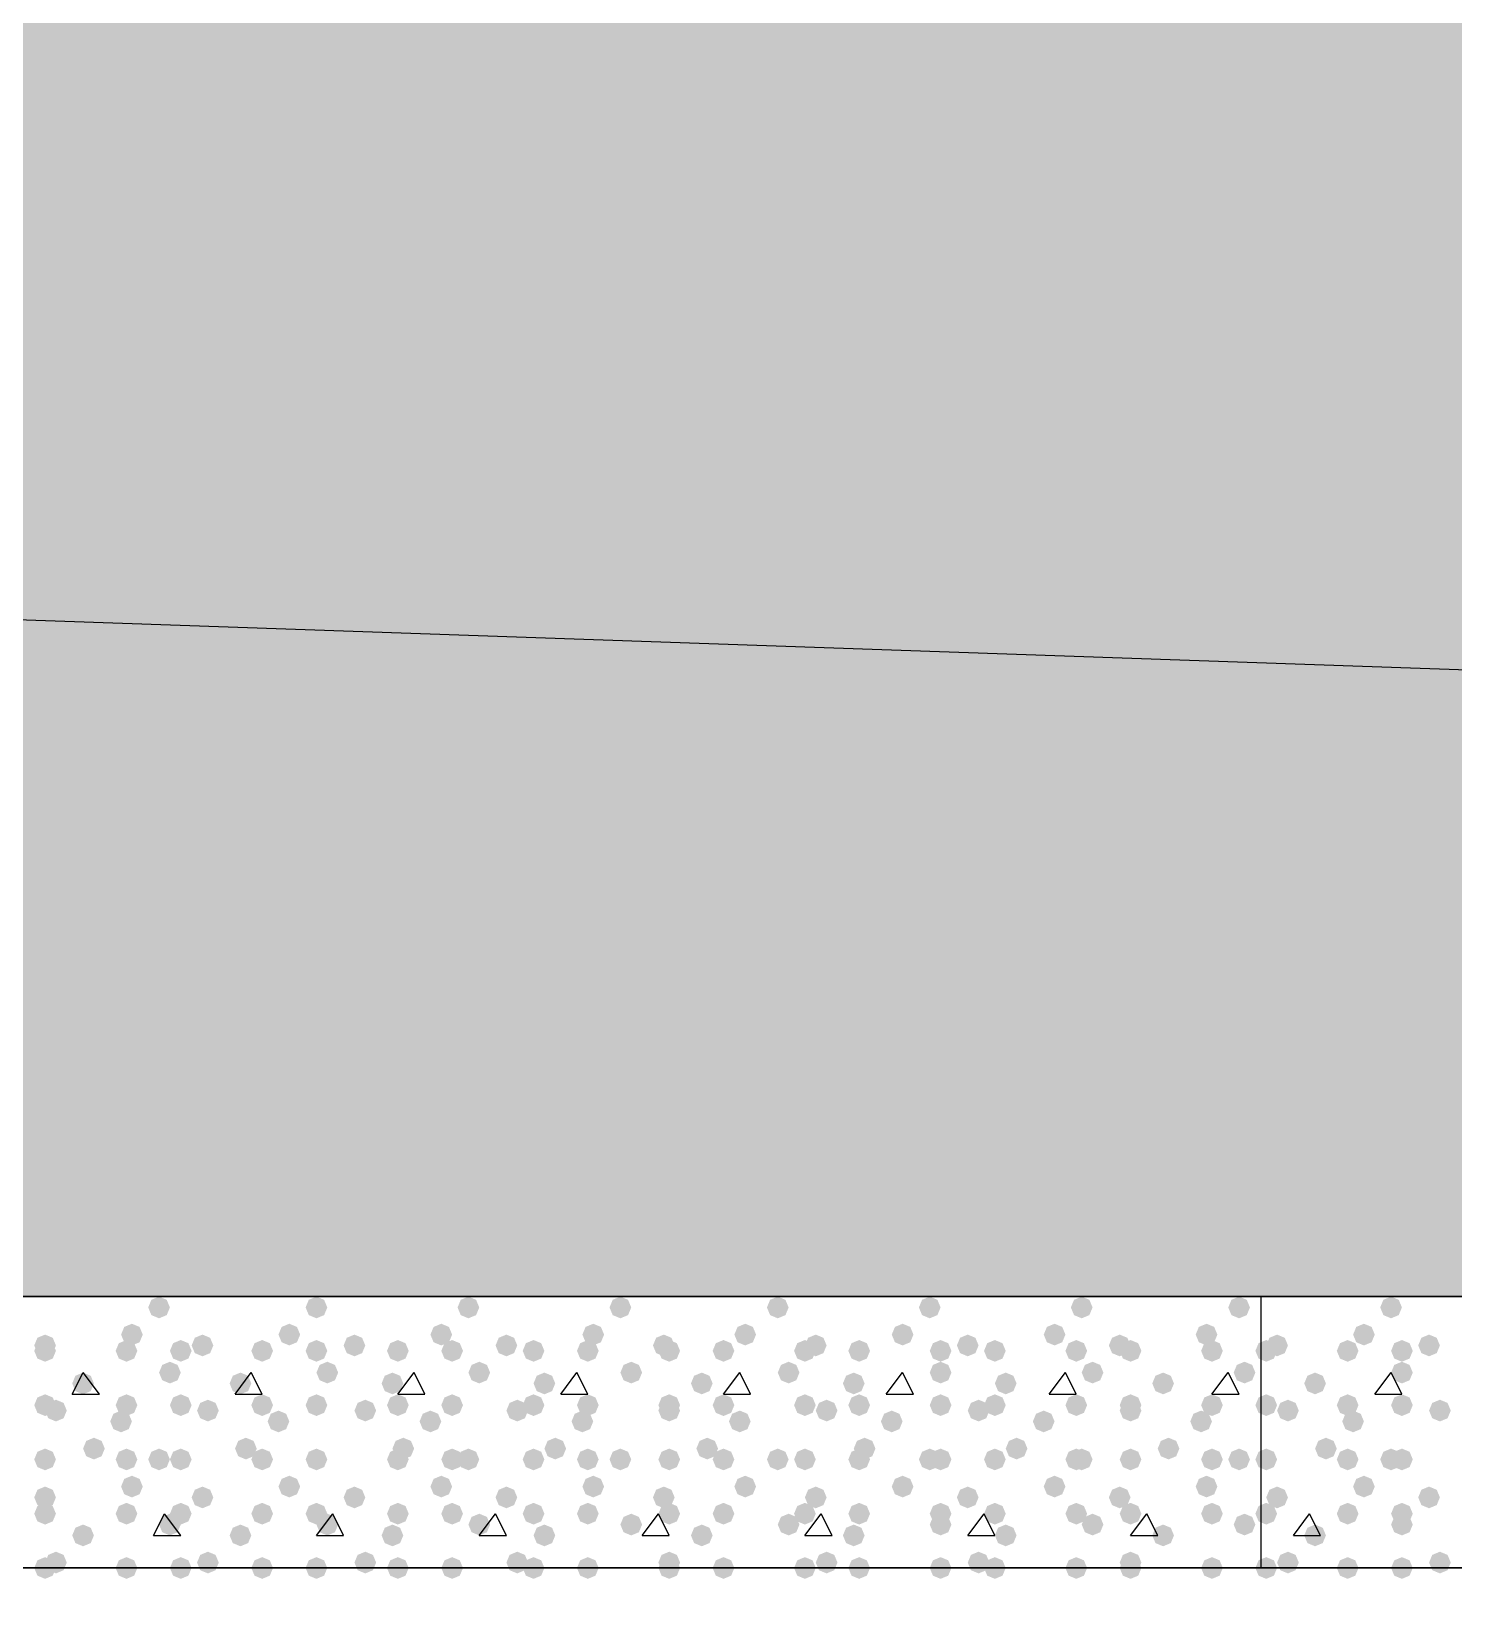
# Model space of a CAD drawing. Header units: millimetres. Extents: x 0 to 420, y 0 to 297.
# Drawn here: x 227.61 to 238.7, y 147.82 to 160.11 of the extents above; entities that cross this region are included whole.
import ezdxf

# ---------------------------------------------------------------- set-up
doc = ezdxf.new("R2010")
doc.units = ezdxf.units.MM
doc.layers.get('0').update_dxf_attribs({"linetype": 'CONTINUOUS'})

msp = doc.modelspace()

# ---------------------------------------------------------------- hatches: boundary and pattern name
at = {"true_color": 0x000008}
h = msp.add_hatch(color=0, dxfattribs=at)
h.paths.add_polyline_path([(379.518333, 162.263667), (33.401, 162.263667), (379.518333, 150.241)], flags=0)
h.paths.add_polyline_path([(33.401, 162.263667), (379.518333, 150.241), (33.401, 150.241)], flags=0)
for points in [[(228.684667, 150.156333), (228.659796, 150.096537), (228.6, 150.071667), (228.540204, 150.096537), (228.515333, 150.156333), (228.540204, 150.216129), (228.6, 150.241), (228.659796, 150.216129)], [(229.912333, 150.156333), (229.887462, 150.096537), (229.827667, 150.071667), (229.767871, 150.096537), (229.743, 150.156333), (229.767871, 150.216129), (229.827667, 150.241), (229.887462, 150.216129)], [(231.097667, 150.156333), (231.072796, 150.096537), (231.013, 150.071667), (230.953204, 150.096537), (230.928333, 150.156333), (230.953204, 150.216129), (231.013, 150.241), (231.072796, 150.216129)], [(232.283, 150.156333), (232.258129, 150.096537), (232.198333, 150.071667), (232.138537, 150.096537), (232.113667, 150.156333), (232.138537, 150.216129), (232.198333, 150.241), (232.258129, 150.216129)], [(233.510667, 150.156333), (233.485796, 150.096537), (233.426, 150.071667), (233.366204, 150.096537), (233.341333, 150.156333), (233.366204, 150.216129), (233.426, 150.241), (233.485796, 150.216129)], [(234.696, 150.156333), (234.671129, 150.096537), (234.611333, 150.071667), (234.551538, 150.096537), (234.526667, 150.156333), (234.551537, 150.216129), (234.611333, 150.241), (234.671129, 150.216129)], [(235.881333, 150.156333), (235.856462, 150.096537), (235.796667, 150.071667), (235.736871, 150.096537), (235.712, 150.156333), (235.736871, 150.216129), (235.796667, 150.241), (235.856462, 150.216129)], [(237.109, 150.156333), (237.084129, 150.096537), (237.024333, 150.071667), (236.964538, 150.096537), (236.939667, 150.156333), (236.964537, 150.216129), (237.024333, 150.241), (237.084129, 150.216129)], [(228.473, 149.944667), (228.448129, 149.884871), (228.388333, 149.86), (228.328537, 149.884871), (228.303667, 149.944667), (228.328537, 150.004462), (228.388333, 150.029333), (228.448129, 150.004463)], [(229.700667, 149.944667), (229.675796, 149.884871), (229.616, 149.86), (229.556204, 149.884871), (229.531333, 149.944667), (229.556204, 150.004462), (229.616, 150.029333), (229.675796, 150.004463)], [(230.886, 149.944667), (230.861129, 149.884871), (230.801333, 149.86), (230.741538, 149.884871), (230.716667, 149.944667), (230.741537, 150.004462), (230.801333, 150.029333), (230.861129, 150.004463)], [(232.071333, 149.944667), (232.046462, 149.884871), (231.986667, 149.86), (231.926871, 149.884871), (231.902, 149.944667), (231.926871, 150.004462), (231.986667, 150.029333), (232.046462, 150.004463)], [(233.256667, 149.944667), (233.231796, 149.884871), (233.172, 149.86), (233.112204, 149.884871), (233.087333, 149.944667), (233.112204, 150.004462), (233.172, 150.029333), (233.231796, 150.004463)], [(234.484333, 149.944667), (234.459463, 149.884871), (234.399667, 149.86), (234.339871, 149.884871), (234.315, 149.944667), (234.339871, 150.004462), (234.399667, 150.029333), (234.459462, 150.004463)], [(235.669667, 149.944667), (235.644796, 149.884871), (235.585, 149.86), (235.525204, 149.884871), (235.500333, 149.944667), (235.525204, 150.004462), (235.585, 150.029333), (235.644796, 150.004463)], [(236.855, 149.944667), (236.830129, 149.884871), (236.770333, 149.86), (236.710538, 149.884871), (236.685667, 149.944667), (236.710537, 150.004462), (236.770333, 150.029333), (236.830129, 150.004463)], [(227.795667, 149.86), (227.770796, 149.800204), (227.711, 149.775333), (227.651204, 149.800204), (227.626333, 149.86), (227.651204, 149.919796), (227.711, 149.944667), (227.770796, 149.919796)], [(227.795667, 149.817667), (227.770796, 149.757871), (227.711, 149.733), (227.651204, 149.757871), (227.626333, 149.817667), (227.651204, 149.877462), (227.711, 149.902333), (227.770796, 149.877463)], [(228.430667, 149.817667), (228.405796, 149.757871), (228.346, 149.733), (228.286204, 149.757871), (228.261333, 149.817667), (228.286204, 149.877462), (228.346, 149.902333), (228.405796, 149.877463)], [(228.854, 149.817667), (228.829129, 149.757871), (228.769333, 149.733), (228.709538, 149.757871), (228.684667, 149.817667), (228.709537, 149.877462), (228.769333, 149.902333), (228.829129, 149.877463)], [(229.023333, 149.86), (228.998462, 149.800204), (228.938667, 149.775333), (228.878871, 149.800204), (228.854, 149.86), (228.878871, 149.919796), (228.938667, 149.944667), (228.998462, 149.919796)], [(229.489, 149.817667), (229.464129, 149.757871), (229.404333, 149.733), (229.344538, 149.757871), (229.319667, 149.817667), (229.344537, 149.877462), (229.404333, 149.902333), (229.464129, 149.877463)], [(229.912333, 149.817667), (229.887462, 149.757871), (229.827667, 149.733), (229.767871, 149.757871), (229.743, 149.817667), (229.767871, 149.877462), (229.827667, 149.902333), (229.887462, 149.877463)], [(230.208667, 149.86), (230.183796, 149.800204), (230.124, 149.775333), (230.064204, 149.800204), (230.039333, 149.86), (230.064204, 149.919796), (230.124, 149.944667), (230.183796, 149.919796)], [(230.547333, 149.817667), (230.522462, 149.757871), (230.462667, 149.733), (230.402871, 149.757871), (230.378, 149.817667), (230.402871, 149.877462), (230.462667, 149.902333), (230.522462, 149.877463)], [(230.970667, 149.817667), (230.945796, 149.757871), (230.886, 149.733), (230.826204, 149.757871), (230.801333, 149.817667), (230.826204, 149.877462), (230.886, 149.902333), (230.945796, 149.877463)], [(231.394, 149.86), (231.369129, 149.800204), (231.309333, 149.775333), (231.249538, 149.800204), (231.224667, 149.86), (231.249537, 149.919796), (231.309333, 149.944667), (231.369129, 149.919796)], [(231.605667, 149.817667), (231.580796, 149.757871), (231.521, 149.733), (231.461204, 149.757871), (231.436333, 149.817667), (231.461204, 149.877462), (231.521, 149.902333), (231.580796, 149.877463)], [(232.029, 149.817667), (232.004129, 149.757871), (231.944333, 149.733), (231.884538, 149.757871), (231.859667, 149.817667), (231.884537, 149.877462), (231.944333, 149.902333), (232.004129, 149.877463)], [(232.621667, 149.86), (232.596796, 149.800204), (232.537, 149.775333), (232.477204, 149.800204), (232.452333, 149.86), (232.477204, 149.919796), (232.537, 149.944667), (232.596796, 149.919796)], [(232.664, 149.817667), (232.639129, 149.757871), (232.579333, 149.733), (232.519538, 149.757871), (232.494667, 149.817667), (232.519537, 149.877462), (232.579333, 149.902333), (232.639129, 149.877463)], [(233.087333, 149.817667), (233.062462, 149.757871), (233.002667, 149.733), (232.942871, 149.757871), (232.918, 149.817667), (232.942871, 149.877462), (233.002667, 149.902333), (233.062462, 149.877463)], [(233.722333, 149.817667), (233.697462, 149.757871), (233.637667, 149.733), (233.577871, 149.757871), (233.553, 149.817667), (233.577871, 149.877462), (233.637667, 149.902333), (233.697462, 149.877463)], [(233.807, 149.86), (233.782129, 149.800204), (233.722333, 149.775333), (233.662537, 149.800204), (233.637667, 149.86), (233.662537, 149.919796), (233.722333, 149.944667), (233.782129, 149.919796)], [(234.145667, 149.817667), (234.120796, 149.757871), (234.061, 149.733), (234.001204, 149.757871), (233.976333, 149.817667), (234.001204, 149.877462), (234.061, 149.902333), (234.120796, 149.877463)], [(234.780667, 149.817667), (234.755796, 149.757871), (234.696, 149.733), (234.636204, 149.757871), (234.611333, 149.817667), (234.636204, 149.877462), (234.696, 149.902333), (234.755796, 149.877463)], [(234.992333, 149.86), (234.967462, 149.800204), (234.907667, 149.775333), (234.847871, 149.800204), (234.823, 149.86), (234.847871, 149.919796), (234.907667, 149.944667), (234.967462, 149.919796)], [(235.204, 149.817667), (235.179129, 149.757871), (235.119333, 149.733), (235.059538, 149.757871), (235.034667, 149.817667), (235.059537, 149.877462), (235.119333, 149.902333), (235.179129, 149.877463)], [(235.839, 149.817667), (235.814129, 149.757871), (235.754333, 149.733), (235.694538, 149.757871), (235.669667, 149.817667), (235.694537, 149.877462), (235.754333, 149.902333), (235.814129, 149.877463)], [(236.177667, 149.86), (236.152796, 149.800204), (236.093, 149.775333), (236.033204, 149.800204), (236.008333, 149.86), (236.033204, 149.919796), (236.093, 149.944667), (236.152796, 149.919796)], [(236.262333, 149.817667), (236.237462, 149.757871), (236.177667, 149.733), (236.117871, 149.757871), (236.093, 149.817667), (236.117871, 149.877462), (236.177667, 149.902333), (236.237462, 149.877463)], [(236.897333, 149.817667), (236.872462, 149.757871), (236.812667, 149.733), (236.752871, 149.757871), (236.728, 149.817667), (236.752871, 149.877462), (236.812667, 149.902333), (236.872462, 149.877463)], [(228.769333, 149.648333), (228.744463, 149.588537), (228.684667, 149.563667), (228.624871, 149.588537), (228.6, 149.648333), (228.624871, 149.708129), (228.684667, 149.733), (228.744462, 149.708129)], [(229.997, 149.648333), (229.972129, 149.588537), (229.912333, 149.563667), (229.852537, 149.588537), (229.827667, 149.648333), (229.852537, 149.708129), (229.912333, 149.733), (229.972129, 149.708129)], [(231.182333, 149.648333), (231.157462, 149.588537), (231.097667, 149.563667), (231.037871, 149.588537), (231.013, 149.648333), (231.037871, 149.708129), (231.097667, 149.733), (231.157462, 149.708129)], [(232.367667, 149.648333), (232.342796, 149.588537), (232.283, 149.563667), (232.223204, 149.588537), (232.198333, 149.648333), (232.223204, 149.708129), (232.283, 149.733), (232.342796, 149.708129)], [(233.595333, 149.648333), (233.570462, 149.588537), (233.510667, 149.563667), (233.450871, 149.588537), (233.426, 149.648333), (233.450871, 149.708129), (233.510667, 149.733), (233.570462, 149.708129)], [(234.780667, 149.648333), (234.755796, 149.588537), (234.696, 149.563667), (234.636204, 149.588537), (234.611333, 149.648333), (234.636204, 149.708129), (234.696, 149.733), (234.755796, 149.708129)], [(235.966, 149.648333), (235.941129, 149.588537), (235.881333, 149.563667), (235.821538, 149.588537), (235.796667, 149.648333), (235.821537, 149.708129), (235.881333, 149.733), (235.941129, 149.708129)], [(237.151333, 149.648333), (237.126462, 149.588537), (237.066667, 149.563667), (237.006871, 149.588537), (236.982, 149.648333), (237.006871, 149.708129), (237.066667, 149.733), (237.126462, 149.708129)], [(228.092, 149.563667), (228.067129, 149.503871), (228.007333, 149.479), (227.947538, 149.503871), (227.922667, 149.563667), (227.947537, 149.623462), (228.007333, 149.648333), (228.067129, 149.623463)], [(229.319667, 149.563667), (229.294796, 149.503871), (229.235, 149.479), (229.175204, 149.503871), (229.150333, 149.563667), (229.175204, 149.623462), (229.235, 149.648333), (229.294796, 149.623463)], [(230.505, 149.563667), (230.480129, 149.503871), (230.420333, 149.479), (230.360538, 149.503871), (230.335667, 149.563667), (230.360537, 149.623462), (230.420333, 149.648333), (230.480129, 149.623463)], [(231.690333, 149.563667), (231.665462, 149.503871), (231.605667, 149.479), (231.545871, 149.503871), (231.521, 149.563667), (231.545871, 149.623462), (231.605667, 149.648333), (231.665462, 149.623463)], [(232.918, 149.563667), (232.893129, 149.503871), (232.833333, 149.479), (232.773538, 149.503871), (232.748667, 149.563667), (232.773537, 149.623462), (232.833333, 149.648333), (232.893129, 149.623463)], [(234.103333, 149.563667), (234.078463, 149.503871), (234.018667, 149.479), (233.958871, 149.503871), (233.934, 149.563667), (233.958871, 149.623462), (234.018667, 149.648333), (234.078462, 149.623463)], [(235.288667, 149.563667), (235.263796, 149.503871), (235.204, 149.479), (235.144204, 149.503871), (235.119333, 149.563667), (235.144204, 149.623462), (235.204, 149.648333), (235.263796, 149.623463)], [(236.516333, 149.563667), (236.491462, 149.503871), (236.431667, 149.479), (236.371871, 149.503871), (236.347, 149.563667), (236.371871, 149.623462), (236.431667, 149.648333), (236.491462, 149.623463)], [(227.795667, 149.394333), (227.770796, 149.334537), (227.711, 149.309667), (227.651204, 149.334537), (227.626333, 149.394333), (227.651204, 149.454129), (227.711, 149.479), (227.770796, 149.454129)], [(228.430667, 149.394333), (228.405796, 149.334537), (228.346, 149.309667), (228.286204, 149.334537), (228.261333, 149.394333), (228.286204, 149.454129), (228.346, 149.479), (228.405796, 149.454129)], [(228.854, 149.394333), (228.829129, 149.334537), (228.769333, 149.309667), (228.709538, 149.334537), (228.684667, 149.394333), (228.709537, 149.454129), (228.769333, 149.479), (228.829129, 149.454129)], [(229.489, 149.394333), (229.464129, 149.334537), (229.404333, 149.309667), (229.344538, 149.334537), (229.319667, 149.394333), (229.344537, 149.454129), (229.404333, 149.479), (229.464129, 149.454129)], [(229.912333, 149.394333), (229.887462, 149.334537), (229.827667, 149.309667), (229.767871, 149.334537), (229.743, 149.394333), (229.767871, 149.454129), (229.827667, 149.479), (229.887462, 149.454129)], [(230.547333, 149.394333), (230.522462, 149.334537), (230.462667, 149.309667), (230.402871, 149.334537), (230.378, 149.394333), (230.402871, 149.454129), (230.462667, 149.479), (230.522462, 149.454129)], [(230.970667, 149.394333), (230.945796, 149.334537), (230.886, 149.309667), (230.826204, 149.334537), (230.801333, 149.394333), (230.826204, 149.454129), (230.886, 149.479), (230.945796, 149.454129)], [(231.605667, 149.394333), (231.580796, 149.334537), (231.521, 149.309667), (231.461204, 149.334537), (231.436333, 149.394333), (231.461204, 149.454129), (231.521, 149.479), (231.580796, 149.454129)], [(232.029, 149.394333), (232.004129, 149.334537), (231.944333, 149.309667), (231.884538, 149.334537), (231.859667, 149.394333), (231.884537, 149.454129), (231.944333, 149.479), (232.004129, 149.454129)], [(232.664, 149.394333), (232.639129, 149.334537), (232.579333, 149.309667), (232.519538, 149.334537), (232.494667, 149.394333), (232.519537, 149.454129), (232.579333, 149.479), (232.639129, 149.454129)], [(233.087333, 149.394333), (233.062462, 149.334537), (233.002667, 149.309667), (232.942871, 149.334537), (232.918, 149.394333), (232.942871, 149.454129), (233.002667, 149.479), (233.062462, 149.454129)], [(233.722333, 149.394333), (233.697462, 149.334537), (233.637667, 149.309667), (233.577871, 149.334537), (233.553, 149.394333), (233.577871, 149.454129), (233.637667, 149.479), (233.697462, 149.454129)], [(234.145667, 149.394333), (234.120796, 149.334537), (234.061, 149.309667), (234.001204, 149.334537), (233.976333, 149.394333), (234.001204, 149.454129), (234.061, 149.479), (234.120796, 149.454129)], [(234.780667, 149.394333), (234.755796, 149.334537), (234.696, 149.309667), (234.636204, 149.334537), (234.611333, 149.394333), (234.636204, 149.454129), (234.696, 149.479), (234.755796, 149.454129)], [(235.204, 149.394333), (235.179129, 149.334537), (235.119333, 149.309667), (235.059538, 149.334537), (235.034667, 149.394333), (235.059537, 149.454129), (235.119333, 149.479), (235.179129, 149.454129)], [(235.839, 149.394333), (235.814129, 149.334537), (235.754333, 149.309667), (235.694538, 149.334537), (235.669667, 149.394333), (235.694537, 149.454129), (235.754333, 149.479), (235.814129, 149.454129)], [(236.262333, 149.394333), (236.237462, 149.334537), (236.177667, 149.309667), (236.117871, 149.334537), (236.093, 149.394333), (236.117871, 149.454129), (236.177667, 149.479), (236.237462, 149.454129)], [(236.897333, 149.394333), (236.872462, 149.334537), (236.812667, 149.309667), (236.752871, 149.334537), (236.728, 149.394333), (236.752871, 149.454129), (236.812667, 149.479), (236.872462, 149.454129)], [(227.880333, 149.352), (227.855462, 149.292204), (227.795667, 149.267333), (227.735871, 149.292204), (227.711, 149.352), (227.735871, 149.411796), (227.795667, 149.436667), (227.855462, 149.411796)], [(228.388333, 149.267333), (228.363463, 149.207537), (228.303667, 149.182667), (228.243871, 149.207537), (228.219, 149.267333), (228.243871, 149.327129), (228.303667, 149.352), (228.363462, 149.327129)], [(229.065667, 149.352), (229.040796, 149.292204), (228.981, 149.267333), (228.921204, 149.292204), (228.896333, 149.352), (228.921204, 149.411796), (228.981, 149.436667), (229.040796, 149.411796)], [(229.616, 149.267333), (229.591129, 149.207537), (229.531333, 149.182667), (229.471538, 149.207537), (229.446667, 149.267333), (229.471537, 149.327129), (229.531333, 149.352), (229.591129, 149.327129)], [(230.293333, 149.352), (230.268463, 149.292204), (230.208667, 149.267333), (230.148871, 149.292204), (230.124, 149.352), (230.148871, 149.411796), (230.208667, 149.436667), (230.268462, 149.411796)], [(230.801333, 149.267333), (230.776462, 149.207537), (230.716667, 149.182667), (230.656871, 149.207537), (230.632, 149.267333), (230.656871, 149.327129), (230.716667, 149.352), (230.776462, 149.327129)], [(231.478667, 149.352), (231.453796, 149.292204), (231.394, 149.267333), (231.334204, 149.292204), (231.309333, 149.352), (231.334204, 149.411796), (231.394, 149.436667), (231.453796, 149.411796)], [(231.986667, 149.267333), (231.961796, 149.207537), (231.902, 149.182667), (231.842204, 149.207537), (231.817333, 149.267333), (231.842204, 149.327129), (231.902, 149.352), (231.961796, 149.327129)], [(232.664, 149.352), (232.639129, 149.292204), (232.579333, 149.267333), (232.519538, 149.292204), (232.494667, 149.352), (232.519537, 149.411796), (232.579333, 149.436667), (232.639129, 149.411796)], [(233.214333, 149.267333), (233.189462, 149.207537), (233.129667, 149.182667), (233.069871, 149.207537), (233.045, 149.267333), (233.069871, 149.327129), (233.129667, 149.352), (233.189462, 149.327129)], [(233.891667, 149.352), (233.866796, 149.292204), (233.807, 149.267333), (233.747204, 149.292204), (233.722333, 149.352), (233.747204, 149.411796), (233.807, 149.436667), (233.866796, 149.411796)], [(234.399667, 149.267333), (234.374796, 149.207537), (234.315, 149.182667), (234.255204, 149.207537), (234.230333, 149.267333), (234.255204, 149.327129), (234.315, 149.352), (234.374796, 149.327129)], [(235.077, 149.352), (235.052129, 149.292204), (234.992333, 149.267333), (234.932538, 149.292204), (234.907667, 149.352), (234.932537, 149.411796), (234.992333, 149.436667), (235.052129, 149.411796)], [(235.585, 149.267333), (235.560129, 149.207537), (235.500333, 149.182667), (235.440538, 149.207537), (235.415667, 149.267333), (235.440537, 149.327129), (235.500333, 149.352), (235.560129, 149.327129)], [(236.262333, 149.352), (236.237462, 149.292204), (236.177667, 149.267333), (236.117871, 149.292204), (236.093, 149.352), (236.117871, 149.411796), (236.177667, 149.436667), (236.237462, 149.411796)], [(236.812667, 149.267333), (236.787796, 149.207537), (236.728, 149.182667), (236.668204, 149.207537), (236.643333, 149.267333), (236.668204, 149.327129), (236.728, 149.352), (236.787796, 149.327129)], [(228.176667, 149.055667), (228.151796, 148.995871), (228.092, 148.971), (228.032204, 148.995871), (228.007333, 149.055667), (228.032204, 149.115462), (228.092, 149.140333), (228.151796, 149.115463)], [(229.362, 149.055667), (229.337129, 148.995871), (229.277333, 148.971), (229.217537, 148.995871), (229.192667, 149.055667), (229.217537, 149.115462), (229.277333, 149.140333), (229.337129, 149.115463)], [(230.589667, 149.055667), (230.564796, 148.995871), (230.505, 148.971), (230.445204, 148.995871), (230.420333, 149.055667), (230.445204, 149.115462), (230.505, 149.140333), (230.564796, 149.115463)], [(231.775, 149.055667), (231.750129, 148.995871), (231.690333, 148.971), (231.630538, 148.995871), (231.605667, 149.055667), (231.630537, 149.115462), (231.690333, 149.140333), (231.750129, 149.115463)], [(232.960333, 149.055667), (232.935462, 148.995871), (232.875667, 148.971), (232.815871, 148.995871), (232.791, 149.055667), (232.815871, 149.115462), (232.875667, 149.140333), (232.935462, 149.115463)], [(234.188, 149.055667), (234.163129, 148.995871), (234.103333, 148.971), (234.043538, 148.995871), (234.018667, 149.055667), (234.043537, 149.115462), (234.103333, 149.140333), (234.163129, 149.115463)], [(235.373333, 149.055667), (235.348462, 148.995871), (235.288667, 148.971), (235.228871, 148.995871), (235.204, 149.055667), (235.228871, 149.115462), (235.288667, 149.140333), (235.348462, 149.115463)], [(236.558667, 149.055667), (236.533796, 148.995871), (236.474, 148.971), (236.414204, 148.995871), (236.389333, 149.055667), (236.414204, 149.115462), (236.474, 149.140333), (236.533796, 149.115463)], [(227.795667, 148.971), (227.770796, 148.911204), (227.711, 148.886333), (227.651204, 148.911204), (227.626333, 148.971), (227.651204, 149.030796), (227.711, 149.055667), (227.770796, 149.030796)], [(228.430667, 148.971), (228.405796, 148.911204), (228.346, 148.886333), (228.286204, 148.911204), (228.261333, 148.971), (228.286204, 149.030796), (228.346, 149.055667), (228.405796, 149.030796)], [(228.684667, 148.971), (228.659796, 148.911204), (228.6, 148.886333), (228.540204, 148.911204), (228.515333, 148.971), (228.540204, 149.030796), (228.6, 149.055667), (228.659796, 149.030796)], [(228.854, 148.971), (228.829129, 148.911204), (228.769333, 148.886333), (228.709538, 148.911204), (228.684667, 148.971), (228.709537, 149.030796), (228.769333, 149.055667), (228.829129, 149.030796)], [(229.489, 148.971), (229.464129, 148.911204), (229.404333, 148.886333), (229.344538, 148.911204), (229.319667, 148.971), (229.344537, 149.030796), (229.404333, 149.055667), (229.464129, 149.030796)], [(229.912333, 148.971), (229.887462, 148.911204), (229.827667, 148.886333), (229.767871, 148.911204), (229.743, 148.971), (229.767871, 149.030796), (229.827667, 149.055667), (229.887462, 149.030796)], [(229.912333, 148.971), (229.887462, 148.911204), (229.827667, 148.886333), (229.767871, 148.911204), (229.743, 148.971), (229.767871, 149.030796), (229.827667, 149.055667), (229.887462, 149.030796)], [(230.547333, 148.971), (230.522462, 148.911204), (230.462667, 148.886333), (230.402871, 148.911204), (230.378, 148.971), (230.402871, 149.030796), (230.462667, 149.055667), (230.522462, 149.030796)], [(230.970667, 148.971), (230.945796, 148.911204), (230.886, 148.886333), (230.826204, 148.911204), (230.801333, 148.971), (230.826204, 149.030796), (230.886, 149.055667), (230.945796, 149.030796)], [(231.097667, 148.971), (231.072796, 148.911204), (231.013, 148.886333), (230.953204, 148.911204), (230.928333, 148.971), (230.953204, 149.030796), (231.013, 149.055667), (231.072796, 149.030796)], [(231.605667, 148.971), (231.580796, 148.911204), (231.521, 148.886333), (231.461204, 148.911204), (231.436333, 148.971), (231.461204, 149.030796), (231.521, 149.055667), (231.580796, 149.030796)], [(232.029, 148.971), (232.004129, 148.911204), (231.944333, 148.886333), (231.884538, 148.911204), (231.859667, 148.971), (231.884537, 149.030796), (231.944333, 149.055667), (232.004129, 149.030796)], [(232.283, 148.971), (232.258129, 148.911204), (232.198333, 148.886333), (232.138537, 148.911204), (232.113667, 148.971), (232.138537, 149.030796), (232.198333, 149.055667), (232.258129, 149.030796)], [(232.664, 148.971), (232.639129, 148.911204), (232.579333, 148.886333), (232.519538, 148.911204), (232.494667, 148.971), (232.519537, 149.030796), (232.579333, 149.055667), (232.639129, 149.030796)], [(233.087333, 148.971), (233.062462, 148.911204), (233.002667, 148.886333), (232.942871, 148.911204), (232.918, 148.971), (232.942871, 149.030796), (233.002667, 149.055667), (233.062462, 149.030796)], [(233.510667, 148.971), (233.485796, 148.911204), (233.426, 148.886333), (233.366204, 148.911204), (233.341333, 148.971), (233.366204, 149.030796), (233.426, 149.055667), (233.485796, 149.030796)], [(233.722333, 148.971), (233.697462, 148.911204), (233.637667, 148.886333), (233.577871, 148.911204), (233.553, 148.971), (233.577871, 149.030796), (233.637667, 149.055667), (233.697462, 149.030796)], [(234.145667, 148.971), (234.120796, 148.911204), (234.061, 148.886333), (234.001204, 148.911204), (233.976333, 148.971), (234.001204, 149.030796), (234.061, 149.055667), (234.120796, 149.030796)], [(234.696, 148.971), (234.671129, 148.911204), (234.611333, 148.886333), (234.551538, 148.911204), (234.526667, 148.971), (234.551537, 149.030796), (234.611333, 149.055667), (234.671129, 149.030796)], [(234.780667, 148.971), (234.755796, 148.911204), (234.696, 148.886333), (234.636204, 148.911204), (234.611333, 148.971), (234.636204, 149.030796), (234.696, 149.055667), (234.755796, 149.030796)], [(235.204, 148.971), (235.179129, 148.911204), (235.119333, 148.886333), (235.059538, 148.911204), (235.034667, 148.971), (235.059537, 149.030796), (235.119333, 149.055667), (235.179129, 149.030796)], [(235.839, 148.971), (235.814129, 148.911204), (235.754333, 148.886333), (235.694538, 148.911204), (235.669667, 148.971), (235.694537, 149.030796), (235.754333, 149.055667), (235.814129, 149.030796)], [(235.881333, 148.971), (235.856462, 148.911204), (235.796667, 148.886333), (235.736871, 148.911204), (235.712, 148.971), (235.736871, 149.030796), (235.796667, 149.055667), (235.856462, 149.030796)], [(236.262333, 148.971), (236.237462, 148.911204), (236.177667, 148.886333), (236.117871, 148.911204), (236.093, 148.971), (236.117871, 149.030796), (236.177667, 149.055667), (236.237462, 149.030796)], [(236.897333, 148.971), (236.872462, 148.911204), (236.812667, 148.886333), (236.752871, 148.911204), (236.728, 148.971), (236.752871, 149.030796), (236.812667, 149.055667), (236.872462, 149.030796)], [(237.109, 148.971), (237.084129, 148.911204), (237.024333, 148.886333), (236.964538, 148.911204), (236.939667, 148.971), (236.964537, 149.030796), (237.024333, 149.055667), (237.084129, 149.030796)], [(227.795667, 148.674667), (227.770796, 148.614871), (227.711, 148.59), (227.651204, 148.614871), (227.626333, 148.674667), (227.651204, 148.734462), (227.711, 148.759333), (227.770796, 148.734463)], [(228.473, 148.759333), (228.448129, 148.699537), (228.388333, 148.674667), (228.328537, 148.699537), (228.303667, 148.759333), (228.328537, 148.819129), (228.388333, 148.844), (228.448129, 148.819129)], [(229.023333, 148.674667), (228.998462, 148.614871), (228.938667, 148.59), (228.878871, 148.614871), (228.854, 148.674667), (228.878871, 148.734462), (228.938667, 148.759333), (228.998462, 148.734463)], [(229.700667, 148.759333), (229.675796, 148.699537), (229.616, 148.674667), (229.556204, 148.699537), (229.531333, 148.759333), (229.556204, 148.819129), (229.616, 148.844), (229.675796, 148.819129)], [(230.208667, 148.674667), (230.183796, 148.614871), (230.124, 148.59), (230.064204, 148.614871), (230.039333, 148.674667), (230.064204, 148.734462), (230.124, 148.759333), (230.183796, 148.734463)], [(230.886, 148.759333), (230.861129, 148.699537), (230.801333, 148.674667), (230.741538, 148.699537), (230.716667, 148.759333), (230.741537, 148.819129), (230.801333, 148.844), (230.861129, 148.819129)], [(231.394, 148.674667), (231.369129, 148.614871), (231.309333, 148.59), (231.249538, 148.614871), (231.224667, 148.674667), (231.249537, 148.734462), (231.309333, 148.759333), (231.369129, 148.734463)], [(232.071333, 148.759333), (232.046462, 148.699537), (231.986667, 148.674667), (231.926871, 148.699537), (231.902, 148.759333), (231.926871, 148.819129), (231.986667, 148.844), (232.046462, 148.819129)], [(232.621667, 148.674667), (232.596796, 148.614871), (232.537, 148.59), (232.477204, 148.614871), (232.452333, 148.674667), (232.477204, 148.734462), (232.537, 148.759333), (232.596796, 148.734463)], [(233.256667, 148.759333), (233.231796, 148.699537), (233.172, 148.674667), (233.112204, 148.699537), (233.087333, 148.759333), (233.112204, 148.819129), (233.172, 148.844), (233.231796, 148.819129)], [(233.807, 148.674667), (233.782129, 148.614871), (233.722333, 148.59), (233.662537, 148.614871), (233.637667, 148.674667), (233.662537, 148.734462), (233.722333, 148.759333), (233.782129, 148.734463)], [(234.484333, 148.759333), (234.459463, 148.699537), (234.399667, 148.674667), (234.339871, 148.699537), (234.315, 148.759333), (234.339871, 148.819129), (234.399667, 148.844), (234.459462, 148.819129)], [(234.992333, 148.674667), (234.967462, 148.614871), (234.907667, 148.59), (234.847871, 148.614871), (234.823, 148.674667), (234.847871, 148.734462), (234.907667, 148.759333), (234.967462, 148.734463)], [(235.669667, 148.759333), (235.644796, 148.699537), (235.585, 148.674667), (235.525204, 148.699537), (235.500333, 148.759333), (235.525204, 148.819129), (235.585, 148.844), (235.644796, 148.819129)], [(236.177667, 148.674667), (236.152796, 148.614871), (236.093, 148.59), (236.033204, 148.614871), (236.008333, 148.674667), (236.033204, 148.734462), (236.093, 148.759333), (236.152796, 148.734463)], [(236.855, 148.759333), (236.830129, 148.699537), (236.770333, 148.674667), (236.710538, 148.699537), (236.685667, 148.759333), (236.710537, 148.819129), (236.770333, 148.844), (236.830129, 148.819129)], [(227.795667, 148.547667), (227.770796, 148.487871), (227.711, 148.463), (227.651204, 148.487871), (227.626333, 148.547667), (227.651204, 148.607462), (227.711, 148.632333), (227.770796, 148.607463)], [(228.430667, 148.547667), (228.405796, 148.487871), (228.346, 148.463), (228.286204, 148.487871), (228.261333, 148.547667), (228.286204, 148.607462), (228.346, 148.632333), (228.405796, 148.607463)], [(228.854, 148.547667), (228.829129, 148.487871), (228.769333, 148.463), (228.709538, 148.487871), (228.684667, 148.547667), (228.709537, 148.607462), (228.769333, 148.632333), (228.829129, 148.607463)], [(229.489, 148.547667), (229.464129, 148.487871), (229.404333, 148.463), (229.344538, 148.487871), (229.319667, 148.547667), (229.344537, 148.607462), (229.404333, 148.632333), (229.464129, 148.607463)], [(229.912333, 148.547667), (229.887462, 148.487871), (229.827667, 148.463), (229.767871, 148.487871), (229.743, 148.547667), (229.767871, 148.607462), (229.827667, 148.632333), (229.887462, 148.607463)], [(230.547333, 148.547667), (230.522462, 148.487871), (230.462667, 148.463), (230.402871, 148.487871), (230.378, 148.547667), (230.402871, 148.607462), (230.462667, 148.632333), (230.522462, 148.607463)], [(230.970667, 148.547667), (230.945796, 148.487871), (230.886, 148.463), (230.826204, 148.487871), (230.801333, 148.547667), (230.826204, 148.607462), (230.886, 148.632333), (230.945796, 148.607463)], [(231.605667, 148.547667), (231.580796, 148.487871), (231.521, 148.463), (231.461204, 148.487871), (231.436333, 148.547667), (231.461204, 148.607462), (231.521, 148.632333), (231.580796, 148.607463)], [(232.029, 148.547667), (232.004129, 148.487871), (231.944333, 148.463), (231.884538, 148.487871), (231.859667, 148.547667), (231.884537, 148.607462), (231.944333, 148.632333), (232.004129, 148.607463)], [(232.664, 148.547667), (232.639129, 148.487871), (232.579333, 148.463), (232.519538, 148.487871), (232.494667, 148.547667), (232.519537, 148.607462), (232.579333, 148.632333), (232.639129, 148.607463)], [(233.087333, 148.547667), (233.062462, 148.487871), (233.002667, 148.463), (232.942871, 148.487871), (232.918, 148.547667), (232.942871, 148.607462), (233.002667, 148.632333), (233.062462, 148.607463)], [(233.722333, 148.547667), (233.697462, 148.487871), (233.637667, 148.463), (233.577871, 148.487871), (233.553, 148.547667), (233.577871, 148.607462), (233.637667, 148.632333), (233.697462, 148.607463)], [(234.145667, 148.547667), (234.120796, 148.487871), (234.061, 148.463), (234.001204, 148.487871), (233.976333, 148.547667), (234.001204, 148.607462), (234.061, 148.632333), (234.120796, 148.607463)], [(234.780667, 148.547667), (234.755796, 148.487871), (234.696, 148.463), (234.636204, 148.487871), (234.611333, 148.547667), (234.636204, 148.607462), (234.696, 148.632333), (234.755796, 148.607463)], [(235.204, 148.547667), (235.179129, 148.487871), (235.119333, 148.463), (235.059538, 148.487871), (235.034667, 148.547667), (235.059537, 148.607462), (235.119333, 148.632333), (235.179129, 148.607463)], [(235.839, 148.547667), (235.814129, 148.487871), (235.754333, 148.463), (235.694538, 148.487871), (235.669667, 148.547667), (235.694537, 148.607462), (235.754333, 148.632333), (235.814129, 148.607463)], [(236.262333, 148.547667), (236.237462, 148.487871), (236.177667, 148.463), (236.117871, 148.487871), (236.093, 148.547667), (236.117871, 148.607462), (236.177667, 148.632333), (236.237462, 148.607463)], [(236.897333, 148.547667), (236.872462, 148.487871), (236.812667, 148.463), (236.752871, 148.487871), (236.728, 148.547667), (236.752871, 148.607462), (236.812667, 148.632333), (236.872462, 148.607463)], [(228.769333, 148.463), (228.744463, 148.403204), (228.684667, 148.378333), (228.624871, 148.403204), (228.6, 148.463), (228.624871, 148.522796), (228.684667, 148.547667), (228.744462, 148.522796)], [(229.997, 148.463), (229.972129, 148.403204), (229.912333, 148.378333), (229.852537, 148.403204), (229.827667, 148.463), (229.852537, 148.522796), (229.912333, 148.547667), (229.972129, 148.522796)], [(231.182333, 148.463), (231.157462, 148.403204), (231.097667, 148.378333), (231.037871, 148.403204), (231.013, 148.463), (231.037871, 148.522796), (231.097667, 148.547667), (231.157462, 148.522796)], [(232.367667, 148.463), (232.342796, 148.403204), (232.283, 148.378333), (232.223204, 148.403204), (232.198333, 148.463), (232.223204, 148.522796), (232.283, 148.547667), (232.342796, 148.522796)], [(233.595333, 148.463), (233.570462, 148.403204), (233.510667, 148.378333), (233.450871, 148.403204), (233.426, 148.463), (233.450871, 148.522796), (233.510667, 148.547667), (233.570462, 148.522796)], [(234.780667, 148.463), (234.755796, 148.403204), (234.696, 148.378333), (234.636204, 148.403204), (234.611333, 148.463), (234.636204, 148.522796), (234.696, 148.547667), (234.755796, 148.522796)], [(235.966, 148.463), (235.941129, 148.403204), (235.881333, 148.378333), (235.821538, 148.403204), (235.796667, 148.463), (235.821537, 148.522796), (235.881333, 148.547667), (235.941129, 148.522796)], [(237.151333, 148.463), (237.126462, 148.403204), (237.066667, 148.378333), (237.006871, 148.403204), (236.982, 148.463), (237.006871, 148.522796), (237.066667, 148.547667), (237.126462, 148.522796)], [(228.092, 148.378333), (228.067129, 148.318537), (228.007333, 148.293667), (227.947538, 148.318537), (227.922667, 148.378333), (227.947537, 148.438129), (228.007333, 148.463), (228.067129, 148.438129)], [(229.319667, 148.378333), (229.294796, 148.318537), (229.235, 148.293667), (229.175204, 148.318537), (229.150333, 148.378333), (229.175204, 148.438129), (229.235, 148.463), (229.294796, 148.438129)], [(230.505, 148.378333), (230.480129, 148.318537), (230.420333, 148.293667), (230.360538, 148.318537), (230.335667, 148.378333), (230.360537, 148.438129), (230.420333, 148.463), (230.480129, 148.438129)], [(231.690333, 148.378333), (231.665462, 148.318537), (231.605667, 148.293667), (231.545871, 148.318537), (231.521, 148.378333), (231.545871, 148.438129), (231.605667, 148.463), (231.665462, 148.438129)], [(232.918, 148.378333), (232.893129, 148.318537), (232.833333, 148.293667), (232.773538, 148.318537), (232.748667, 148.378333), (232.773537, 148.438129), (232.833333, 148.463), (232.893129, 148.438129)], [(234.103333, 148.378333), (234.078463, 148.318537), (234.018667, 148.293667), (233.958871, 148.318537), (233.934, 148.378333), (233.958871, 148.438129), (234.018667, 148.463), (234.078462, 148.438129)], [(235.288667, 148.378333), (235.263796, 148.318537), (235.204, 148.293667), (235.144204, 148.318537), (235.119333, 148.378333), (235.144204, 148.438129), (235.204, 148.463), (235.263796, 148.438129)], [(236.516333, 148.378333), (236.491462, 148.318537), (236.431667, 148.293667), (236.371871, 148.318537), (236.347, 148.378333), (236.371871, 148.438129), (236.431667, 148.463), (236.491462, 148.438129)], [(227.880333, 148.166667), (227.855462, 148.106871), (227.795667, 148.082), (227.735871, 148.106871), (227.711, 148.166667), (227.735871, 148.226462), (227.795667, 148.251333), (227.855462, 148.226463)], [(229.065667, 148.166667), (229.040796, 148.106871), (228.981, 148.082), (228.921204, 148.106871), (228.896333, 148.166667), (228.921204, 148.226462), (228.981, 148.251333), (229.040796, 148.226463)], [(230.293333, 148.166667), (230.268463, 148.106871), (230.208667, 148.082), (230.148871, 148.106871), (230.124, 148.166667), (230.148871, 148.226462), (230.208667, 148.251333), (230.268462, 148.226463)], [(231.478667, 148.166667), (231.453796, 148.106871), (231.394, 148.082), (231.334204, 148.106871), (231.309333, 148.166667), (231.334204, 148.226462), (231.394, 148.251333), (231.453796, 148.226463)], [(232.664, 148.166667), (232.639129, 148.106871), (232.579333, 148.082), (232.519538, 148.106871), (232.494667, 148.166667), (232.519537, 148.226462), (232.579333, 148.251333), (232.639129, 148.226463)], [(233.891667, 148.166667), (233.866796, 148.106871), (233.807, 148.082), (233.747204, 148.106871), (233.722333, 148.166667), (233.747204, 148.226462), (233.807, 148.251333), (233.866796, 148.226463)], [(235.077, 148.166667), (235.052129, 148.106871), (234.992333, 148.082), (234.932538, 148.106871), (234.907667, 148.166667), (234.932537, 148.226462), (234.992333, 148.251333), (235.052129, 148.226463)], [(236.262333, 148.166667), (236.237462, 148.106871), (236.177667, 148.082), (236.117871, 148.106871), (236.093, 148.166667), (236.117871, 148.226462), (236.177667, 148.251333), (236.237462, 148.226463)], [(227.795667, 148.124333), (227.770796, 148.064537), (227.711, 148.039667), (227.651204, 148.064537), (227.626333, 148.124333), (227.651204, 148.184129), (227.711, 148.209), (227.770796, 148.184129)], [(228.430667, 148.124333), (228.405796, 148.064537), (228.346, 148.039667), (228.286204, 148.064537), (228.261333, 148.124333), (228.286204, 148.184129), (228.346, 148.209), (228.405796, 148.184129)], [(228.854, 148.124333), (228.829129, 148.064537), (228.769333, 148.039667), (228.709538, 148.064537), (228.684667, 148.124333), (228.709537, 148.184129), (228.769333, 148.209), (228.829129, 148.184129)], [(229.489, 148.124333), (229.464129, 148.064537), (229.404333, 148.039667), (229.344538, 148.064537), (229.319667, 148.124333), (229.344537, 148.184129), (229.404333, 148.209), (229.464129, 148.184129)], [(229.912333, 148.124333), (229.887462, 148.064537), (229.827667, 148.039667), (229.767871, 148.064537), (229.743, 148.124333), (229.767871, 148.184129), (229.827667, 148.209), (229.887462, 148.184129)], [(230.547333, 148.124333), (230.522462, 148.064537), (230.462667, 148.039667), (230.402871, 148.064537), (230.378, 148.124333), (230.402871, 148.184129), (230.462667, 148.209), (230.522462, 148.184129)], [(230.970667, 148.124333), (230.945796, 148.064537), (230.886, 148.039667), (230.826204, 148.064537), (230.801333, 148.124333), (230.826204, 148.184129), (230.886, 148.209), (230.945796, 148.184129)], [(231.605667, 148.124333), (231.580796, 148.064537), (231.521, 148.039667), (231.461204, 148.064537), (231.436333, 148.124333), (231.461204, 148.184129), (231.521, 148.209), (231.580796, 148.184129)], [(232.029, 148.124333), (232.004129, 148.064537), (231.944333, 148.039667), (231.884538, 148.064537), (231.859667, 148.124333), (231.884537, 148.184129), (231.944333, 148.209), (232.004129, 148.184129)], [(232.664, 148.124333), (232.639129, 148.064537), (232.579333, 148.039667), (232.519538, 148.064537), (232.494667, 148.124333), (232.519537, 148.184129), (232.579333, 148.209), (232.639129, 148.184129)], [(233.087333, 148.124333), (233.062462, 148.064537), (233.002667, 148.039667), (232.942871, 148.064537), (232.918, 148.124333), (232.942871, 148.184129), (233.002667, 148.209), (233.062462, 148.184129)], [(233.722333, 148.124333), (233.697462, 148.064537), (233.637667, 148.039667), (233.577871, 148.064537), (233.553, 148.124333), (233.577871, 148.184129), (233.637667, 148.209), (233.697462, 148.184129)], [(234.145667, 148.124333), (234.120796, 148.064537), (234.061, 148.039667), (234.001204, 148.064537), (233.976333, 148.124333), (234.001204, 148.184129), (234.061, 148.209), (234.120796, 148.184129)], [(234.780667, 148.124333), (234.755796, 148.064537), (234.696, 148.039667), (234.636204, 148.064537), (234.611333, 148.124333), (234.636204, 148.184129), (234.696, 148.209), (234.755796, 148.184129)], [(235.204, 148.124333), (235.179129, 148.064537), (235.119333, 148.039667), (235.059538, 148.064537), (235.034667, 148.124333), (235.059537, 148.184129), (235.119333, 148.209), (235.179129, 148.184129)], [(235.839, 148.124333), (235.814129, 148.064537), (235.754333, 148.039667), (235.694538, 148.064537), (235.669667, 148.124333), (235.694537, 148.184129), (235.754333, 148.209), (235.814129, 148.184129)], [(236.262333, 148.124333), (236.237462, 148.064537), (236.177667, 148.039667), (236.117871, 148.064537), (236.093, 148.124333), (236.117871, 148.184129), (236.177667, 148.209), (236.237462, 148.184129)], [(236.897333, 148.124333), (236.872462, 148.064537), (236.812667, 148.039667), (236.752871, 148.064537), (236.728, 148.124333), (236.752871, 148.184129), (236.812667, 148.209), (236.872462, 148.184129)]]:
    msp.add_hatch(color=0, dxfattribs=at).paths.add_polyline_path(points, flags=0)
at = {"true_color": 0x000007}
for points in [[(238.294333, 150.156333), (238.269463, 150.096537), (238.209667, 150.071667), (238.149871, 150.096537), (238.125, 150.156333), (238.149871, 150.216129), (238.209667, 150.241), (238.269462, 150.216129)], [(238.082667, 149.944667), (238.057796, 149.884871), (237.998, 149.86), (237.938204, 149.884871), (237.913333, 149.944667), (237.938204, 150.004462), (237.998, 150.029333), (238.057796, 150.004463)], [(237.320667, 149.817667), (237.295796, 149.757871), (237.236, 149.733), (237.176204, 149.757871), (237.151333, 149.817667), (237.176204, 149.877462), (237.236, 149.902333), (237.295796, 149.877463)], [(237.405333, 149.86), (237.380462, 149.800204), (237.320667, 149.775333), (237.260871, 149.800204), (237.236, 149.86), (237.260871, 149.919796), (237.320667, 149.944667), (237.380462, 149.919796)], [(237.955667, 149.817667), (237.930796, 149.757871), (237.871, 149.733), (237.811204, 149.757871), (237.786333, 149.817667), (237.811204, 149.877462), (237.871, 149.902333), (237.930796, 149.877463)], [(238.379, 149.817667), (238.354129, 149.757871), (238.294333, 149.733), (238.234537, 149.757871), (238.209667, 149.817667), (238.234537, 149.877462), (238.294333, 149.902333), (238.354129, 149.877463)], [(238.590667, 149.86), (238.565796, 149.800204), (238.506, 149.775333), (238.446204, 149.800204), (238.421333, 149.86), (238.446204, 149.919796), (238.506, 149.944667), (238.565796, 149.919796)], [(238.379, 149.648333), (238.354129, 149.588537), (238.294333, 149.563667), (238.234537, 149.588537), (238.209667, 149.648333), (238.234537, 149.708129), (238.294333, 149.733), (238.354129, 149.708129)], [(237.701667, 149.563667), (237.676796, 149.503871), (237.617, 149.479), (237.557204, 149.503871), (237.532333, 149.563667), (237.557204, 149.623462), (237.617, 149.648333), (237.676796, 149.623463)], [(237.320667, 149.394333), (237.295796, 149.334537), (237.236, 149.309667), (237.176204, 149.334537), (237.151333, 149.394333), (237.176204, 149.454129), (237.236, 149.479), (237.295796, 149.454129)], [(237.955667, 149.394333), (237.930796, 149.334537), (237.871, 149.309667), (237.811204, 149.334537), (237.786333, 149.394333), (237.811204, 149.454129), (237.871, 149.479), (237.930796, 149.454129)], [(238.379, 149.394333), (238.354129, 149.334537), (238.294333, 149.309667), (238.234537, 149.334537), (238.209667, 149.394333), (238.234537, 149.454129), (238.294333, 149.479), (238.354129, 149.454129)], [(237.49, 149.352), (237.465129, 149.292204), (237.405333, 149.267333), (237.345538, 149.292204), (237.320667, 149.352), (237.345537, 149.411796), (237.405333, 149.436667), (237.465129, 149.411796)], [(237.998, 149.267333), (237.973129, 149.207537), (237.913333, 149.182667), (237.853538, 149.207537), (237.828667, 149.267333), (237.853537, 149.327129), (237.913333, 149.352), (237.973129, 149.327129)], [(238.675333, 149.352), (238.650462, 149.292204), (238.590667, 149.267333), (238.530871, 149.292204), (238.506, 149.352), (238.530871, 149.411796), (238.590667, 149.436667), (238.650462, 149.411796)], [(237.786333, 149.055667), (237.761462, 148.995871), (237.701667, 148.971), (237.641871, 148.995871), (237.617, 149.055667), (237.641871, 149.115462), (237.701667, 149.140333), (237.761462, 149.115463)], [(237.320667, 148.971), (237.295796, 148.911204), (237.236, 148.886333), (237.176204, 148.911204), (237.151333, 148.971), (237.176204, 149.030796), (237.236, 149.055667), (237.295796, 149.030796)], [(237.955667, 148.971), (237.930796, 148.911204), (237.871, 148.886333), (237.811204, 148.911204), (237.786333, 148.971), (237.811204, 149.030796), (237.871, 149.055667), (237.930796, 149.030796)], [(238.294333, 148.971), (238.269463, 148.911204), (238.209667, 148.886333), (238.149871, 148.911204), (238.125, 148.971), (238.149871, 149.030796), (238.209667, 149.055667), (238.269462, 149.030796)], [(238.379, 148.971), (238.354129, 148.911204), (238.294333, 148.886333), (238.234537, 148.911204), (238.209667, 148.971), (238.234537, 149.030796), (238.294333, 149.055667), (238.354129, 149.030796)], [(237.405333, 148.674667), (237.380462, 148.614871), (237.320667, 148.59), (237.260871, 148.614871), (237.236, 148.674667), (237.260871, 148.734462), (237.320667, 148.759333), (237.380462, 148.734463)], [(238.082667, 148.759333), (238.057796, 148.699537), (237.998, 148.674667), (237.938204, 148.699537), (237.913333, 148.759333), (237.938204, 148.819129), (237.998, 148.844), (238.057796, 148.819129)], [(238.590667, 148.674667), (238.565796, 148.614871), (238.506, 148.59), (238.446204, 148.614871), (238.421333, 148.674667), (238.446204, 148.734462), (238.506, 148.759333), (238.565796, 148.734463)], [(237.320667, 148.547667), (237.295796, 148.487871), (237.236, 148.463), (237.176204, 148.487871), (237.151333, 148.547667), (237.176204, 148.607462), (237.236, 148.632333), (237.295796, 148.607463)], [(237.955667, 148.547667), (237.930796, 148.487871), (237.871, 148.463), (237.811204, 148.487871), (237.786333, 148.547667), (237.811204, 148.607462), (237.871, 148.632333), (237.930796, 148.607463)], [(238.379, 148.547667), (238.354129, 148.487871), (238.294333, 148.463), (238.234537, 148.487871), (238.209667, 148.547667), (238.234537, 148.607462), (238.294333, 148.632333), (238.354129, 148.607463)], [(238.379, 148.463), (238.354129, 148.403204), (238.294333, 148.378333), (238.234537, 148.403204), (238.209667, 148.463), (238.234537, 148.522796), (238.294333, 148.547667), (238.354129, 148.522796)], [(237.701667, 148.378333), (237.676796, 148.318537), (237.617, 148.293667), (237.557204, 148.318537), (237.532333, 148.378333), (237.557204, 148.438129), (237.617, 148.463), (237.676796, 148.438129)], [(237.49, 148.166667), (237.465129, 148.106871), (237.405333, 148.082), (237.345538, 148.106871), (237.320667, 148.166667), (237.345537, 148.226462), (237.405333, 148.251333), (237.465129, 148.226463)], [(238.675333, 148.166667), (238.650462, 148.106871), (238.590667, 148.082), (238.530871, 148.106871), (238.506, 148.166667), (238.530871, 148.226462), (238.590667, 148.251333), (238.650462, 148.226463)], [(237.320667, 148.124333), (237.295796, 148.064537), (237.236, 148.039667), (237.176204, 148.064537), (237.151333, 148.124333), (237.176204, 148.184129), (237.236, 148.209), (237.295796, 148.184129)], [(237.955667, 148.124333), (237.930796, 148.064537), (237.871, 148.039667), (237.811204, 148.064537), (237.786333, 148.124333), (237.811204, 148.184129), (237.871, 148.209), (237.930796, 148.184129)], [(238.379, 148.124333), (238.354129, 148.064537), (238.294333, 148.039667), (238.234537, 148.064537), (238.209667, 148.124333), (238.234537, 148.184129), (238.294333, 148.209), (238.354129, 148.184129)]]:
    msp.add_hatch(color=0, dxfattribs=at).paths.add_polyline_path(points, flags=0)

# ---------------------------------------------------------------- linework, layer by layer
at = {"color": 0, "true_color": 0x000008}
for points in [[(379.518333, 162.263667), (33.401, 162.263667), (379.518333, 150.241)], [(33.401, 162.263667), (379.518333, 150.241), (33.401, 150.241)]]:
    msp.add_lwpolyline(points, close=True, dxfattribs=at)
at = {"color": 0, "true_color": 0x000007}
for points in [[(32.342667, 126.915333), (32.342667, 150.241), (380.576667, 150.241), (380.576667, 126.915333), (218.101333, 126.915333), (218.101333, 105.748667), (194.775667, 105.748667), (194.775667, 126.915333)], [(32.342667, 126.915333), (32.342667, 150.241), (380.576667, 150.241), (380.576667, 126.915333), (218.101333, 126.915333), (218.101333, 105.748667), (194.775667, 105.748667), (194.775667, 126.915333)], [(237.193667, 150.241), (237.193667, 148.124333), (239.310333, 148.124333), (239.310333, 150.241)]]:
    msp.add_lwpolyline(points, close=True, dxfattribs=at)
for points in [[(237.193667, 150.241), (218.101333, 150.241)], [(238.082667, 149.479), (238.209667, 149.648333)], [(238.294333, 149.479), (238.209667, 149.648333)], [(238.082667, 149.479), (238.294333, 149.479)], [(237.447667, 148.378333), (237.574667, 148.547667)], [(237.659333, 148.378333), (237.574667, 148.547667)], [(237.447667, 148.378333), (237.659333, 148.378333)], [(218.101333, 148.124333), (237.193667, 148.124333)]]:
    msp.add_lwpolyline(points, dxfattribs=at)
at = {"color": 0, "true_color": 0x000008}
for points in [[(227.922667, 149.479), (228.007333, 149.648333)], [(228.134333, 149.479), (228.007333, 149.648333)], [(229.192667, 149.479), (229.319667, 149.648333)], [(229.404333, 149.479), (229.319667, 149.648333)], [(230.462667, 149.479), (230.589667, 149.648333)], [(230.674333, 149.479), (230.589667, 149.648333)], [(231.732667, 149.479), (231.859667, 149.648333)], [(231.944333, 149.479), (231.859667, 149.648333)], [(233.002667, 149.479), (233.129667, 149.648333)], [(233.214333, 149.479), (233.129667, 149.648333)], [(234.272667, 149.479), (234.399667, 149.648333)], [(234.484333, 149.479), (234.399667, 149.648333)], [(235.542667, 149.479), (235.669667, 149.648333)], [(235.754333, 149.479), (235.669667, 149.648333)], [(236.812667, 149.479), (236.939667, 149.648333)], [(237.024333, 149.479), (236.939667, 149.648333)], [(227.922667, 149.479), (228.134333, 149.479)], [(229.192667, 149.479), (229.404333, 149.479)], [(230.462667, 149.479), (230.674333, 149.479)], [(231.732667, 149.479), (231.944333, 149.479)], [(233.002667, 149.479), (233.214333, 149.479)], [(234.272667, 149.479), (234.484333, 149.479)], [(235.542667, 149.479), (235.754333, 149.479)], [(236.812667, 149.479), (237.024333, 149.479)], [(228.557667, 148.378333), (228.642333, 148.547667)], [(228.769333, 148.378333), (228.642333, 148.547667)], [(229.827667, 148.378333), (229.954667, 148.547667)], [(230.039333, 148.378333), (229.954667, 148.547667)], [(231.097667, 148.378333), (231.224667, 148.547667)], [(231.309333, 148.378333), (231.224667, 148.547667)], [(232.367667, 148.378333), (232.494667, 148.547667)], [(232.579333, 148.378333), (232.494667, 148.547667)], [(233.637667, 148.378333), (233.764667, 148.547667)], [(233.849333, 148.378333), (233.764667, 148.547667)], [(234.907667, 148.378333), (235.034667, 148.547667)], [(235.119333, 148.378333), (235.034667, 148.547667)], [(236.177667, 148.378333), (236.304667, 148.547667)], [(236.389333, 148.378333), (236.304667, 148.547667)], [(228.557667, 148.378333), (228.769333, 148.378333)], [(229.827667, 148.378333), (230.039333, 148.378333)], [(231.097667, 148.378333), (231.309333, 148.378333)], [(232.367667, 148.378333), (232.579333, 148.378333)], [(233.637667, 148.378333), (233.849333, 148.378333)], [(234.907667, 148.378333), (235.119333, 148.378333)], [(236.177667, 148.378333), (236.389333, 148.378333)]]:
    msp.add_lwpolyline(points, dxfattribs=at)
at = {"color": 0, "true_color": 0x0000fd}
msp.add_lwpolyline([(215.984667, 129.032), (378.46, 129.032), (378.46, 148.124333), (34.459333, 148.124333), (34.459333, 129.032), (196.934667, 129.032), (196.934667, 107.865333), (215.984667, 107.865333)], close=True, dxfattribs=at)

doc.saveas('drawing.dxf')
